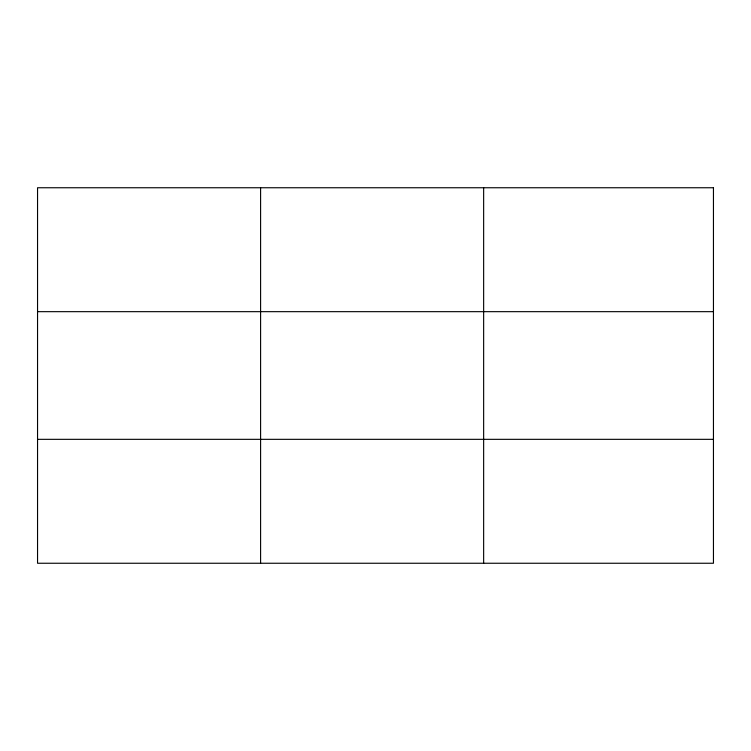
<?xml version="1.0" encoding="UTF-8"?>
<svg xmlns="http://www.w3.org/2000/svg" width="751" height="751" viewBox="0 0 751 751"><rect width="100%" height="100%" fill="white"/><g stroke="black" fill="none" stroke-linecap="round" stroke-linejoin="round"><path stroke-width="1.13" d="M260.597 563.25L260.597 187.75M483.644 563.25L483.644 187.75M37.55 311.665L713.45 311.665M37.55 439.335L713.45 439.335M713.45 187.75L37.55 187.75L37.55 563.25L713.45 563.25L713.45 187.75"/></g></svg>
